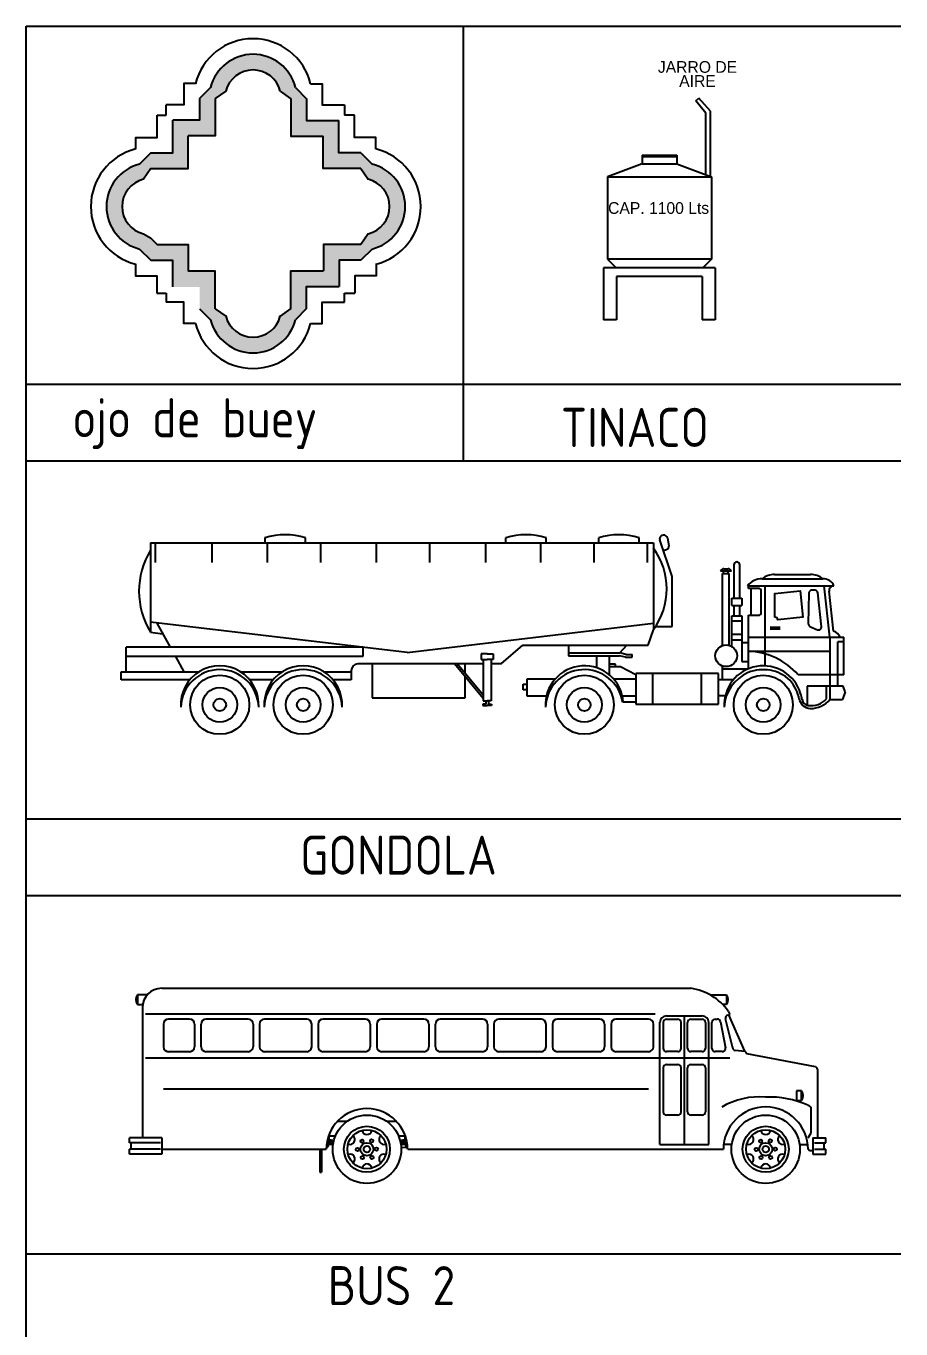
# Model space of a CAD drawing. Header units: millimetres. Extents: x 2198.5 to 2287.8, y 1208.8 to 1298.1.
# Drawn here: x 2218.62 to 2225.34, y 1287.84 to 1297.85 of the extents above; entities that cross this region are included whole.
import ezdxf
from ezdxf.enums import TextEntityAlignment as Align

# ---------------------------------------------------------------- set-up
doc = ezdxf.new("R2010")
doc.units = ezdxf.units.MM
for name, color, linetype in [('2', 7, 'Continuous'), ('CAR_DTL', 7, 'Continuous'), ('LAYER01', 7, 'Continuous'), ('lineafachada', 7, 'Continuous'), ('MUEBLES', 21, 'Continuous')]:
    doc.layers.add(name, color=color, linetype=linetype)
doc.styles.add('ARCHQUICK', font='ARCHQUIK.SHX')
doc.styles.add('Cota', font='stylu.ttf', dxfattribs={"height": 0.135})

# ---------------------------------------------------------------- blocks, each defined once
blk = doc.blocks.new('GONDOLA')
at = {"layer": 'LAYER01', "color": 7, "linetype": 'Continuous'}
for p, q in [((195.577, 92.935), (203.301, 92.935)), ((195.577, 92.935), (195.577, 91.56)), ((195.648, 92.935), (195.648, 92.632)), ((196.519, 92.935), (196.519, 92.632)), ((197.334, 92.935), (197.334, 93.011)), ((197.365, 92.935), (197.365, 92.632)), ((197.954, 92.935), (197.954, 93.011)), ((198.184, 92.935), (198.184, 92.632)), ((199.043, 92.935), (199.043, 92.632)), ((199.862, 92.935), (199.862, 92.632)), ((200.721, 92.935), (200.721, 92.632)), ((201.033, 92.935), (201.033, 93.011)), ((201.566, 92.935), (201.566, 92.632)), ((201.653, 92.935), (201.653, 93.011)), ((202.385, 92.935), (202.385, 92.632)), ((202.46, 92.935), (202.46, 93.011)), ((203.08, 92.935), (203.08, 93.011)), ((203.204, 92.935), (203.204, 92.632)), ((203.301, 92.935), (203.301, 91.599)), ((203.59, 92.418), (203.399, 92.982)), ((203.455, 93.051), (203.438, 93.048)), ((203.515, 93.01), (203.536, 92.885)), ((203.502, 92.828), (203.457, 92.813)), ((204.381, 92.535), (204.448, 92.535)), ((204.539, 92.085), (204.539, 92.596)), ((204.626, 92.085), (204.626, 92.596)), ((203.59, 91.65), (203.59, 92.418)), ((204.331, 92.502), (204.498, 92.502)), ((204.364, 91.356), (204.364, 92.465)), ((204.364, 92.465), (204.465, 92.465)), ((204.38, 92.465), (204.38, 92.502)), ((204.448, 92.465), (204.448, 92.502)), ((204.465, 91.358), (204.465, 92.465)), ((204.971, 92.383), (205.903, 92.383)), ((205.163, 92.446), (205.716, 92.446)), ((204.747, 92.274), (206.075, 92.274)), ((204.761, 92.234), (204.761, 92.274)), ((204.916, 92.234), (204.761, 92.234)), ((204.801, 91.821), (204.801, 92.234)), ((204.958, 91.863), (204.958, 92.192)), ((205.017, 91.043), (205.017, 92.274)), ((205.689, 92.163), (205.68, 91.69)), ((205.785, 92.204), (205.731, 92.204)), ((205.882, 91.642), (205.827, 92.166)), ((206.013, 91.484), (205.922, 92.274)), ((206.069, 91.574), (205.999, 92.189)), ((204.505, 92.085), (204.66, 92.085)), ((204.505, 91.973), (204.505, 92.085)), ((204.505, 91.973), (204.66, 91.973)), ((204.539, 91.814), (204.539, 91.973)), ((204.626, 91.814), (204.626, 91.973)), ((204.66, 92.085), (204.66, 91.973)), ((199.52, 91.248), (195.577, 91.713)), ((204.505, 91.341), (204.505, 91.814)), ((204.505, 91.814), (204.66, 91.814)), ((204.505, 91.734), (204.66, 91.734)), ((204.66, 91.814), (204.66, 91.111)), ((204.761, 90.999), (204.761, 91.821)), ((204.761, 91.821), (204.916, 91.821)), ((195.577, 91.56), (195.76, 91.537)), ((195.883, 91.328), (195.677, 91.701)), ((199.52, 91.248), (203.301, 91.699)), ((203.222, 91.359), (203.301, 91.599)), ((203.335, 91.65), (203.59, 91.65)), ((204.505, 91.531), (204.66, 91.531)), ((205.097, 91.64), (205.248, 91.64)), ((205.097, 91.614), (205.248, 91.614)), ((205.705, 91.65), (205.823, 91.599)), ((195.2, 90.95), (195.2, 91.328)), ((198.839, 91.328), (195.2, 91.328)), ((198.839, 91.328), (198.839, 91.186)), ((200.96, 91.072), (201.296, 91.359)), ((201.296, 91.359), (203.222, 91.359)), ((201.998, 91.359), (201.998, 91.199)), ((202.787, 91.242), (202.892, 91.359)), ((204.505, 91.443), (204.66, 91.443)), ((204.66, 91.403), (204.761, 91.403)), ((204.761, 91.484), (206.224, 91.484)), ((206.013, 91.484), (206.013, 90.527)), ((206.133, 90.729), (206.133, 91.414)), ((206.224, 91.414), (206.133, 91.414)), ((206.224, 90.906), (206.224, 91.484)), ((198.839, 91.186), (195.2, 91.186)), ((196.092, 90.95), (195.962, 91.186)), ((200.747, 91.229), (200.655, 91.229)), ((200.655, 91.229), (200.655, 91.139)), ((200.655, 91.139), (200.747, 91.139)), ((200.687, 91.139), (200.687, 90.508)), ((200.747, 91.229), (200.839, 91.229)), ((200.839, 91.139), (200.747, 91.139)), ((200.808, 91.139), (200.808, 90.508)), ((200.839, 91.229), (200.839, 91.139)), ((201.998, 91.242), (202.787, 91.242)), ((201.998, 91.199), (202.782, 91.199)), ((202.425, 91.199), (202.425, 91.014)), ((202.621, 91.199), (202.621, 90.907)), ((202.873, 91.176), (202.782, 91.199)), ((202.878, 91.219), (202.787, 91.242)), ((202.873, 91.176), (202.977, 91.176)), ((202.878, 91.219), (202.977, 91.219)), ((202.977, 91.176), (202.977, 91.219)), ((204.66, 91.111), (204.761, 91.111)), ((204.761, 91.269), (206.013, 91.269)), ((195.126, 90.828), (195.126, 90.95)), ((195.126, 90.95), (196.317, 90.95)), ((196.96, 90.95), (197.598, 90.95)), ((198.242, 90.95), (198.659, 90.95)), ((198.659, 90.97), (198.659, 90.828)), ((200.687, 91.072), (198.761, 91.072)), ((198.981, 91.072), (198.981, 90.551)), ((200.687, 90.543), (200.245, 91.072)), ((200.687, 90.591), (200.286, 91.072)), ((200.407, 90.927), (200.407, 91.072)), ((200.96, 91.072), (200.808, 91.072)), ((202.716, 91.069), (202.621, 91.069)), ((202.793, 91.026), (202.621, 91.026)), ((202.716, 91.026), (202.716, 91.069)), ((203.033, 90.904), (202.793, 91.026)), ((204.3, 90.928), (203.033, 90.928)), ((203.033, 90.928), (203.033, 90.455)), ((203.291, 90.455), (203.291, 90.928)), ((204.041, 90.455), (204.041, 90.928)), ((204.3, 90.455), (204.3, 90.928)), ((204.364, 90.836), (204.364, 91.039)), ((204.364, 90.995), (204.752, 90.995)), ((196.178, 90.828), (195.126, 90.828)), ((197.46, 90.828), (197.099, 90.828)), ((198.659, 90.828), (198.38, 90.828)), ((200.407, 90.551), (200.407, 90.878)), ((201.3, 90.761), (201.354, 90.761)), ((201.3, 90.675), (201.3, 90.761)), ((201.354, 90.837), (201.354, 90.583)), ((201.787, 90.837), (201.354, 90.837)), ((203.033, 90.837), (202.692, 90.837)), ((204.3, 90.836), (204.534, 90.836)), ((206.224, 90.906), (205.524, 90.906)), ((206.217, 90.729), (205.665, 90.729)), ((205.665, 90.729), (205.665, 90.439)), ((205.961, 90.534), (205.961, 90.729)), ((206.248, 90.643), (206.217, 90.729)), ((198.981, 90.551), (200.407, 90.551)), ((201.354, 90.675), (201.3, 90.675)), ((201.354, 90.583), (201.657, 90.583)), ((202.823, 90.583), (203.033, 90.583)), ((204.3, 90.59), (204.407, 90.59)), ((206.013, 90.527), (206.206, 90.527)), ((206.248, 90.643), (206.206, 90.527)), ((200.725, 90.456), (200.681, 90.456)), ((200.681, 90.456), (200.681, 90.432)), ((200.681, 90.432), (200.747, 90.432)), ((200.687, 90.508), (200.747, 90.508)), ((200.725, 90.508), (200.725, 90.456)), ((200.808, 90.508), (200.747, 90.508)), ((200.814, 90.432), (200.747, 90.432)), ((200.769, 90.508), (200.769, 90.456)), ((200.769, 90.456), (200.814, 90.456)), ((200.814, 90.456), (200.814, 90.432)), ((203.033, 90.484), (202.83, 90.484)), ((203.033, 90.455), (204.3, 90.455))]:
    blk.add_line(p, q, dxfattribs=at)
blk.add_lwpolyline([(205.167, 91.791), (205.167, 92.155, 0.414214), (205.167, 92.155), (205.553, 92.197, 0.414214), (205.553, 92.197), (205.595, 91.791, 0.414214), (205.595, 91.791), (205.21, 91.749, 0.414214)], format="xyb", close=True, dxfattribs=at)
for centre, radius in [((204.418, 91.198), 0.167), ((196.639, 90.445), 0.454), ((196.639, 90.445), 0.267), ((197.92, 90.445), 0.454), ((197.92, 90.445), 0.267), ((202.24, 90.445), 0.454), ((202.24, 90.445), 0.267), ((204.988, 90.445), 0.454), ((204.988, 90.445), 0.267), ((196.639, 90.445), 0.0963), ((197.92, 90.445), 0.0963), ((202.24, 90.445), 0.0963), ((204.988, 90.445), 0.0963)]:
    blk.add_circle(centre, radius, dxfattribs=at)
for centre, radius, start, end in [((197.644, 92.015), 1.043, 72.7029, 107.2971), ((201.343, 92.015), 1.043, 72.7029, 107.2971), ((202.77, 92.015), 1.043, 72.7029, 107.2971), ((203.447, 92.998), 0.0508, 100.754, 198.7367), ((203.465, 93.001), 0.0508, 9.5298, 100.754), ((196.601, 92.19), 1.203, 148.4138, 211.5862), ((202.44, 92.227), 1.065, 323.905, 36.095), ((203.486, 92.876), 0.0508, 288.7367, 9.5298), ((204.381, 92.48), 0.055, 90, 156.3699), ((204.448, 92.48), 0.055, 23.6301, 90), ((204.582, 92.596), 0.044, 0, 180), ((204.971, 92.098), 0.285, 90, 141.7498), ((205.163, 92.122), 0.324, 90, 126.3443), ((205.716, 92.137), 0.309, 52.7479, 90), ((205.903, 92.193), 0.19, 25.3199, 90), ((204.916, 92.192), 0.0423, 0, 90), ((205.731, 92.162), 0.0423, 90, 178.8907), ((205.785, 92.162), 0.0423, 5.995, 90), ((206.075, 92.197), 0.0767, 90, 186.5769), ((204.916, 91.863), 0.0423, 270, 0), ((205.722, 91.689), 0.0423, 178.8907, 246.58), ((205.84, 91.638), 0.0423, 246.58, 5.995), ((205.997, 91.395), 0.194, 27.1848, 67.9006), ((204.722, 90.202), 1.067, 41.2612, 87.8982), ((196.639, 90.445), 0.599, 356.3642, 183.6358), ((196.639, 90.387), 0.598, 1.9139, 178.086), ((197.92, 90.445), 0.599, 356.3642, 183.6358), ((197.92, 90.387), 0.598, 1.9139, 178.086), ((198.761, 90.97), 0.102, 90, 180), ((202.24, 90.445), 0.599, 3.774, 183.6358), ((202.24, 90.387), 0.598, 9.3707, 178.086), ((204.988, 90.445), 0.599, 16.6396, 183.6358), ((204.988, 90.387), 0.598, 46.9503, 178.086), ((204.93, 90.411), 0.623, 10.5592, 41.5222), ((205.717, 90.57), 0.18, 188.4795, 267.6874), ((204.454, 90.285), 1.156, 11.9055, 16.6396), ((205.695, 90.547), 0.112, 191.9055, 262.1172), ((205.724, 90.76), 0.327, 262.1172, 316.284), ((205.724, 90.76), 0.371, 267.6874, 321.1144)]:
    blk.add_arc(centre, radius, start, end, dxfattribs=at)
blk.add_solid([(205.097, 91.614), (205.097, 91.64), (205.248, 91.614), (205.248, 91.64)], dxfattribs=at)
blk = doc.blocks.new('BUS 1')
for p, q in [((204.728, 93.761), (208.791, 93.761)), ((204.578, 93.611), (204.578, 92.611)), ((204.941, 93.524), (204.778, 93.524)), ((205.391, 93.524), (205.066, 93.524)), ((205.841, 93.524), (205.516, 93.524)), ((206.291, 93.524), (205.966, 93.524)), ((206.741, 93.524), (206.416, 93.524)), ((207.191, 93.524), (206.866, 93.524)), ((207.641, 93.524), (207.316, 93.524)), ((208.091, 93.524), (207.766, 93.524)), ((208.466, 93.524), (208.216, 93.524)), ((208.603, 93.524), (208.691, 93.524)), ((208.791, 93.524), (208.878, 93.524)), ((208.978, 93.524), (208.994, 93.524)), ((209.113, 93.302), (209.057, 93.526)), ((209.076, 93.555), (209.091, 93.559)), ((209.078, 93.586), (209.091, 93.559)), ((209.081, 93.556), (209.202, 93.277)), ((204.741, 93.486), (204.741, 93.311)), ((204.978, 93.486), (204.978, 93.311)), ((205.028, 93.486), (205.028, 93.311)), ((205.428, 93.486), (205.428, 93.311)), ((205.478, 93.486), (205.478, 93.311)), ((205.878, 93.486), (205.878, 93.311)), ((205.928, 93.486), (205.928, 93.311)), ((206.328, 93.486), (206.328, 93.311)), ((206.378, 93.486), (206.378, 93.311)), ((206.778, 93.486), (206.778, 93.311)), ((206.828, 93.486), (206.828, 93.311)), ((207.228, 93.486), (207.228, 93.311)), ((207.278, 93.486), (207.278, 93.311)), ((207.678, 93.486), (207.678, 93.311)), ((207.728, 93.486), (207.728, 93.311)), ((208.128, 93.486), (208.128, 93.311)), ((208.178, 93.486), (208.178, 93.311)), ((208.503, 93.311), (208.503, 93.486)), ((208.578, 93.499), (208.578, 93.299)), ((208.716, 93.299), (208.716, 93.499)), ((208.766, 93.299), (208.766, 93.499)), ((208.903, 93.499), (208.903, 93.299)), ((208.953, 93.299), (208.953, 93.499)), ((209.019, 93.503), (209.056, 93.304)), ((204.778, 93.274), (204.941, 93.274)), ((205.066, 93.274), (205.391, 93.274)), ((205.516, 93.274), (205.841, 93.274)), ((205.966, 93.274), (206.291, 93.274)), ((206.416, 93.274), (206.741, 93.274)), ((206.866, 93.274), (207.191, 93.274)), ((207.316, 93.274), (207.641, 93.274)), ((207.766, 93.274), (208.091, 93.274)), ((208.216, 93.274), (208.466, 93.274)), ((208.691, 93.274), (208.603, 93.274)), ((208.878, 93.274), (208.791, 93.274)), ((209.032, 93.274), (208.978, 93.274)), ((209.209, 93.276), (209.131, 93.283)), ((209.749, 93.157), (209.221, 93.257)), ((208.578, 93.149), (208.578, 92.811)), ((208.603, 93.174), (208.691, 93.174)), ((208.716, 92.811), (208.716, 93.149)), ((208.766, 92.811), (208.766, 93.149)), ((208.791, 93.174), (208.878, 93.174)), ((208.903, 93.149), (208.903, 92.811)), ((209.766, 92.611), (209.766, 93.133)), ((209.716, 92.649), (209.716, 92.835)), ((208.691, 92.786), (208.603, 92.786)), ((208.878, 92.786), (208.791, 92.786)), ((209.691, 92.611), (209.716, 92.649)), ((204.728, 92.611), (204.478, 92.611)), ((204.478, 92.574), (204.478, 92.611)), ((204.478, 92.486), (204.478, 92.524)), ((204.491, 92.524), (204.491, 92.574)), ((204.728, 92.611), (204.728, 92.486)), ((204.728, 92.524), (205.991, 92.524)), ((206.616, 92.524), (209.041, 92.524)), ((209.703, 92.511), (209.691, 92.524)), ((209.728, 92.611), (209.728, 92.486)), ((209.728, 92.611), (209.828, 92.611)), ((209.816, 92.524), (209.816, 92.574)), ((209.828, 92.574), (209.828, 92.611)), ((209.828, 92.486), (209.828, 92.524)), ((204.728, 92.486), (204.478, 92.486)), ((209.728, 92.511), (209.703, 92.511)), ((209.728, 92.486), (209.828, 92.486))]:
    blk.add_line(p, q)
for centre, radius in [((206.303, 92.524), 0.263), ((209.366, 92.524), 0.263), ((206.303, 92.524), 0.177), ((209.366, 92.524), 0.177), ((206.303, 92.524), 0.05), ((209.366, 92.524), 0.05)]:
    blk.add_circle(centre, radius)
for centre, radius, start, end in [((204.728, 93.611), 0.15, 90, 180), ((208.73, 93.338), 0.427, 35.4727, 81.8699), ((204.778, 93.486), 0.0375, 90, 180), ((204.941, 93.486), 0.0375, 0, 90), ((205.066, 93.486), 0.0375, 90, 180), ((205.391, 93.486), 0.0375, 0, 90), ((205.516, 93.486), 0.0375, 90, 180), ((205.841, 93.486), 0.0375, 0, 90), ((205.966, 93.486), 0.0375, 90, 180), ((206.291, 93.486), 0.0375, 0, 90), ((206.416, 93.486), 0.0375, 90, 180), ((206.741, 93.486), 0.0375, 0, 90), ((206.866, 93.486), 0.0375, 90, 180), ((207.191, 93.486), 0.0375, 0, 90), ((207.316, 93.486), 0.0375, 90, 180), ((207.641, 93.486), 0.0375, 0, 90), ((207.766, 93.486), 0.0375, 90, 180), ((208.091, 93.486), 0.0375, 0, 90), ((208.216, 93.486), 0.0375, 90, 180), ((208.466, 93.486), 0.0375, 0, 90), ((208.603, 93.499), 0.025, 90, 180), ((208.691, 93.499), 0.025, 0, 90), ((208.791, 93.499), 0.025, 90, 180), ((208.878, 93.499), 0.025, 0, 90), ((208.978, 93.499), 0.025, 90, 180), ((208.994, 93.499), 0.025, 8.8807, 90), ((209.082, 93.531), 0.025, 104.7436, 190.6197), ((204.778, 93.311), 0.0375, 180, 270), ((204.941, 93.311), 0.0375, 270, 0), ((205.066, 93.311), 0.0375, 180, 270), ((205.391, 93.311), 0.0375, 270, 0), ((205.516, 93.311), 0.0375, 180, 270), ((205.841, 93.311), 0.0375, 270, 0), ((205.966, 93.311), 0.0375, 180, 270), ((206.291, 93.311), 0.0375, 270, 0), ((206.416, 93.311), 0.0375, 180, 270), ((206.741, 93.311), 0.0375, 270, 0), ((206.866, 93.311), 0.0375, 180, 270), ((207.191, 93.311), 0.0375, 270, 0), ((207.316, 93.311), 0.0375, 180, 270), ((207.641, 93.311), 0.0375, 270, 0), ((207.766, 93.311), 0.0375, 180, 270), ((208.091, 93.311), 0.0375, 270, 0), ((208.216, 93.311), 0.0375, 180, 270), ((208.466, 93.311), 0.0375, 270, 0), ((208.603, 93.299), 0.025, 180, 270), ((208.691, 93.299), 0.025, 270, 0), ((208.791, 93.299), 0.025, 180, 270), ((208.878, 93.299), 0.025, 270, 0), ((208.978, 93.299), 0.025, 180, 270), ((209.032, 93.299), 0.025, 270, 11.2813), ((209.137, 93.307), 0.025, 190.6197, 255.9638), ((209.156, 93.231), 0.0692, 22.0465, 40.6234), ((208.603, 93.149), 0.025, 90, 180), ((208.691, 93.149), 0.025, 0, 90), ((208.791, 93.149), 0.025, 90, 180), ((208.878, 93.149), 0.025, 0, 90), ((209.741, 93.133), 0.025, 0, 69.4338), ((209.313, 92.365), 0.561, 84.5836, 120.4741), ((209.397, 92.211), 0.714, 65.7068, 92.5221), ((206.303, 92.524), 0.312, 0, 180), ((209.366, 92.524), 0.325, 0, 180), ((209.691, 92.835), 0.025, 0, 90), ((208.603, 92.811), 0.025, 180, 270), ((208.691, 92.811), 0.025, 270, 0), ((208.791, 92.811), 0.025, 180, 270), ((208.878, 92.811), 0.025, 270, 0)]:
    blk.add_arc(centre, radius, start, end)
at = {"layer": 'CAR_DTL'}
for p, q in [((204.616, 93.711), (204.541, 93.711)), ((204.541, 93.711), (204.541, 93.636)), ((204.541, 93.636), (204.58, 93.636)), ((208.939, 93.711), (209.066, 93.711)), ((209.066, 93.636), (209.036, 93.636)), ((209.066, 93.711), (209.066, 93.636)), ((208.516, 93.561), (204.603, 93.561)), ((208.603, 93.549), (208.878, 93.549)), ((208.741, 92.561), (208.741, 93.549)), ((208.553, 92.561), (208.553, 93.499)), ((208.928, 92.561), (208.928, 93.499)), ((209.091, 93.224), (204.603, 93.224)), ((208.466, 92.986), (204.741, 92.986)), ((209.641, 92.974), (209.603, 92.974)), ((209.603, 92.974), (209.603, 92.899)), ((209.641, 92.899), (209.641, 92.974)), ((209.603, 92.899), (209.641, 92.899)), ((209.628, 92.899), (209.628, 92.886)), ((206.149, 92.736), (206.074, 92.736)), ((206.532, 92.736), (206.457, 92.736)), ((206.009, 92.636), (206.009, 92.561)), ((206.06, 92.624), (206.009, 92.624)), ((206.597, 92.624), (206.546, 92.624)), ((206.597, 92.561), (206.597, 92.636)), ((204.716, 92.574), (204.478, 92.574)), ((204.716, 92.524), (204.478, 92.524)), ((205.941, 92.524), (205.941, 92.349)), ((205.953, 92.524), (205.953, 92.349)), ((206.009, 92.599), (206.049, 92.594)), ((206.047, 92.582), (206.009, 92.586)), ((206.045, 92.569), (206.009, 92.574)), ((206.043, 92.557), (206.009, 92.561)), ((206.557, 92.594), (206.596, 92.599)), ((206.597, 92.586), (206.559, 92.582)), ((206.597, 92.574), (206.562, 92.569)), ((206.597, 92.561), (206.564, 92.557)), ((206.565, 92.537), (206.607, 92.541)), ((208.553, 92.561), (208.928, 92.561)), ((209.106, 92.561), (209.043, 92.561)), ((209.625, 92.561), (209.689, 92.561)), ((209.741, 92.574), (209.828, 92.574)), ((209.741, 92.524), (209.828, 92.524)), ((205.941, 92.349), (205.953, 92.349))]:
    blk.add_line(p, q, dxfattribs=at)
for centre, radius in [((206.303, 92.524), 0.15), ((209.366, 92.524), 0.15), ((206.23, 92.523), 0.0125), ((206.266, 92.586), 0.0125), ((206.303, 92.524), 0.025), ((206.339, 92.588), 0.0125), ((206.376, 92.525), 0.0125), ((209.293, 92.523), 0.0125), ((209.328, 92.586), 0.0125), ((209.366, 92.524), 0.025), ((209.401, 92.588), 0.0125), ((209.439, 92.525), 0.0125), ((206.268, 92.46), 0.0125), ((206.341, 92.461), 0.0125), ((209.33, 92.46), 0.0125), ((209.403, 92.461), 0.0125)]:
    blk.add_circle(centre, radius, dxfattribs=at)
for centre, radius, start, end in [((204.591, 93.674), 0.0625, 143.1301, 216.8699), ((209.016, 93.674), 0.0625, 323.1301, 36.8699), ((208.603, 93.499), 0.05, 90, 180), ((208.878, 93.499), 0.05, 0, 90), ((209.591, 92.936), 0.0625, 323.1301, 36.8699), ((206.173, 92.599), 0.0375, 249.5941, 50.4059), ((206.303, 92.674), 0.0375, 189.5941, 350.4059), ((206.433, 92.599), 0.0375, 129.5941, 290.4059), ((209.236, 92.599), 0.0375, 249.5941, 50.4059), ((209.366, 92.674), 0.0375, 189.5941, 350.4059), ((209.496, 92.599), 0.0375, 129.5941, 290.4059), ((205.984, 92.561), 0.025, 285.1558, 0), ((206.622, 92.561), 0.025, 180, 254.8442), ((206.173, 92.449), 0.0375, 309.5941, 110.4059), ((206.433, 92.449), 0.0375, 69.5941, 230.4059), ((209.236, 92.449), 0.0375, 309.5941, 110.4059), ((209.496, 92.449), 0.0375, 69.5941, 230.4059), ((206.303, 92.374), 0.0375, 9.5941, 170.4059), ((209.366, 92.374), 0.0375, 9.5941, 170.4059)]:
    blk.add_arc(centre, radius, start, end, dxfattribs=at)

msp = doc.modelspace()

# ---------------------------------------------------------------- hatches: boundary and pattern name
at = {"layer": 'lineafachada'}
h = msp.add_hatch(color=11, dxfattribs=at)
h.paths.add_polyline_path([(2221.193, 1296.878), (2221.025, 1296.878), (2221.025, 1297.127), (2220.777, 1297.127), (2220.777, 1297.294), (2220.692, 1297.381, 0.781504), (2220.039, 1297.381), (2219.955, 1297.296), (2219.955, 1297.129), (2219.749, 1297.129), (2219.749, 1296.878), (2219.582, 1296.878), (2219.495, 1296.792, 0.781504), (2219.495, 1296.139), (2219.58, 1296.055), (2219.747, 1296.055), (2219.747, 1295.849), (2219.955, 1295.849), (2219.955, 1295.681), (2220.039, 1295.596, 0.781504), (2220.692, 1295.596), (2220.777, 1295.683), (2220.777, 1295.851), (2221.027, 1295.851), (2221.027, 1296.055), (2221.195, 1296.055), (2221.28, 1296.139, 0.781504), (2221.28, 1296.792)])
h.paths.add_polyline_path([(2219.869, 1297.009), (2220.075, 1297.009), (2220.075, 1297.296), (2220.156, 1297.352, -0.781504), (2220.575, 1297.352), (2220.657, 1297.294), (2220.657, 1297.007), (2220.905, 1297.007), (2220.905, 1296.758), (2221.193, 1296.758), (2221.251, 1296.676, -0.781504), (2221.251, 1296.256), (2221.195, 1296.175), (2220.907, 1296.175), (2220.907, 1295.971), (2220.657, 1295.971), (2220.657, 1295.683), (2220.575, 1295.625, -0.781504), (2220.156, 1295.625), (2220.075, 1295.681), (2220.075, 1295.969), (2219.867, 1295.969), (2219.867, 1296.175), (2219.629, 1296.175), (2219.579, 1296.225), (2219.524, 1296.256, -0.781504), (2219.524, 1296.676), (2219.582, 1296.758), (2219.869, 1296.758)], flags=16)

# ---------------------------------------------------------------- linework, layer by layer
at = {"layer": '2', "color": 4}
for p, q in [((2218.623, 1297.853), (2221.983, 1297.853)), ((2218.623, 1277.805), (2218.623, 1297.853)), ((2221.983, 1297.853), (2225.343, 1297.853)), ((2221.983, 1294.512), (2221.983, 1297.853)), ((2218.623, 1295.101), (2221.983, 1295.101)), ((2221.983, 1295.101), (2225.343, 1295.101)), ((2218.623, 1294.512), (2221.983, 1294.512)), ((2221.983, 1294.512), (2225.343, 1294.512)), ((2218.623, 1291.76), (2221.983, 1291.76)), ((2221.983, 1291.76), (2225.343, 1291.76)), ((2218.623, 1291.171), (2221.983, 1291.171)), ((2221.983, 1291.171), (2225.343, 1291.171)), ((2218.623, 1288.419), (2221.983, 1288.419)), ((2221.983, 1288.419), (2225.343, 1288.419))]:
    msp.add_line(p, q, dxfattribs=at)
at = {"layer": 'lineafachada'}
for p, q in [((2220.039, 1297.381), (2219.955, 1297.296)), ((2220.692, 1297.381), (2220.777, 1297.294)), ((2220.156, 1297.352), (2220.075, 1297.296)), ((2220.575, 1297.352), (2220.657, 1297.294)), ((2219.629, 1297.169), (2219.699, 1297.169)), ((2219.699, 1297.169), (2219.699, 1297.249)), ((2221.068, 1297.247), (2221.068, 1297.169)), ((2221.145, 1297.169), (2221.068, 1297.169)), ((2219.582, 1296.878), (2219.495, 1296.792)), ((2221.193, 1296.878), (2221.28, 1296.792)), ((2219.582, 1296.758), (2219.524, 1296.676)), ((2221.193, 1296.758), (2221.251, 1296.676)), ((2219.524, 1296.256), (2219.579, 1296.225)), ((2219.579, 1296.225), (2219.629, 1296.175)), ((2221.251, 1296.256), (2221.195, 1296.175)), ((2219.495, 1296.139), (2219.58, 1296.055)), ((2221.28, 1296.139), (2221.195, 1296.055)), ((2219.627, 1295.8), (2219.698, 1295.8)), ((2219.698, 1295.8), (2219.698, 1295.731)), ((2221.068, 1295.8), (2221.147, 1295.8)), ((2221.068, 1295.731), (2221.068, 1295.8)), ((2219.955, 1295.681), (2220.039, 1295.596)), ((2220.075, 1295.681), (2220.156, 1295.625)), ((2220.657, 1295.683), (2220.575, 1295.625)), ((2220.777, 1295.683), (2220.692, 1295.596))]:
    msp.add_line(p, q, dxfattribs=at)
for points in [[(2219.924, 1297.412), (2219.835, 1297.412), (2219.835, 1297.249), (2219.699, 1297.249)], [(2220.808, 1297.41), (2220.897, 1297.41), (2220.897, 1297.247), (2221.068, 1297.247)], [(2219.955, 1297.296), (2219.955, 1297.129), (2219.749, 1297.129)], [(2220.075, 1297.296), (2220.075, 1297.009), (2219.869, 1297.009)], [(2220.657, 1297.294), (2220.657, 1297.007), (2220.905, 1297.007)], [(2220.777, 1297.294), (2220.777, 1297.127), (2221.025, 1297.127)], [(2219.466, 1296.909), (2219.466, 1296.998), (2219.629, 1296.998), (2219.629, 1297.169)], [(2221.309, 1296.909), (2221.309, 1296.998), (2221.145, 1296.998), (2221.145, 1297.169)], [(2219.582, 1296.878), (2219.749, 1296.878), (2219.749, 1297.129)], [(2221.193, 1296.878), (2221.025, 1296.878), (2221.025, 1297.127)], [(2221.193, 1296.878), (2221.025, 1296.878), (2221.025, 1297.127)], [(2221.193, 1296.878), (2221.025, 1296.878), (2221.025, 1297.127)], [(2219.582, 1296.758), (2219.869, 1296.758), (2219.869, 1297.009)], [(2221.193, 1296.758), (2220.905, 1296.758), (2220.905, 1297.007)], [(2219.629, 1296.175), (2219.867, 1296.175), (2219.867, 1295.969)], [(2221.195, 1296.175), (2220.907, 1296.175), (2220.907, 1295.971)], [(2219.464, 1296.024), (2219.464, 1295.935), (2219.627, 1295.935), (2219.627, 1295.8)], [(2219.58, 1296.055), (2219.747, 1296.055), (2219.747, 1295.849)], [(2219.58, 1296.055), (2219.747, 1296.055), (2219.747, 1295.849)], [(2220.075, 1295.681), (2220.075, 1295.969), (2219.867, 1295.969)], [(2220.657, 1295.683), (2220.657, 1295.971), (2220.907, 1295.971)], [(2221.195, 1296.055), (2221.027, 1296.055), (2221.027, 1295.851)], [(2221.311, 1296.024), (2221.311, 1295.935), (2221.147, 1295.935), (2221.147, 1295.8)], [(2220.777, 1295.683), (2220.777, 1295.851), (2221.027, 1295.851)], [(2219.923, 1295.567), (2219.834, 1295.567), (2219.834, 1295.731), (2219.698, 1295.731)], [(2220.808, 1295.567), (2220.897, 1295.567), (2220.897, 1295.731), (2221.068, 1295.731)]]:
    msp.add_lwpolyline(points, dxfattribs=at)
for centre, radius, start, end in [((2220.366, 1297.3), 0.456, 13.9845, 166.0155), ((2220.366, 1297.3), 0.456, 13.9845, 166.0155), ((2220.366, 1297.3), 0.336, 13.9845, 166.0155), ((2220.366, 1297.3), 0.216, 13.9845, 166.0155), ((2219.576, 1296.466), 0.456, 103.9845, 256.0155), ((2221.199, 1296.466), 0.456, 283.9845, 76.0155), ((2219.576, 1296.466), 0.336, 103.9845, 256.0155), ((2221.199, 1296.466), 0.336, 283.9845, 76.0155), ((2221.199, 1296.466), 0.336, 283.9845, 76.0155), ((2219.576, 1296.466), 0.216, 103.9845, 256.0155), ((2221.199, 1296.466), 0.216, 283.9845, 76.0155), ((2220.366, 1295.678), 0.456, 193.9845, 346.0155), ((2220.366, 1295.678), 0.336, 193.9845, 346.0155), ((2220.366, 1295.678), 0.216, 193.9845, 346.0155)]:
    msp.add_arc(centre, radius, start, end, dxfattribs=at)
at = {"layer": 'MUEBLES'}
for p, q in [((2223.766, 1297.279), (2223.791, 1297.3)), ((2223.845, 1297.185), (2223.766, 1297.279)), ((2223.879, 1297.198), (2223.791, 1297.3)), ((2223.845, 1296.712), (2223.845, 1297.185)), ((2223.879, 1296.699), (2223.879, 1297.198)), ((2223.355, 1296.795), (2223.088, 1296.695)), ((2223.355, 1296.862), (2223.621, 1296.862)), ((2223.355, 1296.862), (2223.355, 1296.795)), ((2223.355, 1296.852), (2223.621, 1296.852)), ((2223.355, 1296.795), (2223.621, 1296.795)), ((2223.621, 1296.862), (2223.621, 1296.795)), ((2223.621, 1296.795), (2223.888, 1296.695)), ((2223.088, 1296.695), (2223.888, 1296.695)), ((2223.088, 1296.695), (2223.088, 1296.062)), ((2223.888, 1296.695), (2223.888, 1296.062)), ((2223.915, 1295.995), (2223.059, 1295.995)), ((2223.059, 1295.995), (2223.059, 1295.595)), ((2223.888, 1296.062), (2223.088, 1296.062)), ((2223.088, 1296.062), (2223.155, 1295.995)), ((2223.888, 1296.062), (2223.821, 1295.995)), ((2223.915, 1295.995), (2223.915, 1295.595)), ((2223.815, 1295.929), (2223.159, 1295.929)), ((2223.159, 1295.929), (2223.159, 1295.595)), ((2223.815, 1295.929), (2223.815, 1295.595)), ((2223.159, 1295.595), (2223.059, 1295.595)), ((2223.915, 1295.595), (2223.815, 1295.595))]:
    msp.add_line(p, q, dxfattribs=at)

# ---------------------------------------------------------------- block references
at = {"xscale": 0.5, "yscale": 0.5, "zscale": 0.5}
msp.add_blockref('GONDOLA', (2121.791, 1247.415), dxfattribs=at)
msp.add_blockref('BUS 1', (2014.938, 1196.698))

# ---------------------------------------------------------------- texts
at = {"layer": '2', "style": 'ARCHQUICK'}
for s, p in [('ojo de buey', (2218.978, 1294.693)), ('TINACO', (2222.731, 1294.619)), ('GONDOLA', (2220.728, 1291.332)), ('BUS 2', (2220.941, 1288.024))]:
    msp.add_text(s, height=0.3, dxfattribs=at).set_placement(p)
at = {"layer": 'MUEBLES', "style": 'Cota'}
for s, p in [('JARRO DE', (2223.78, 1297.494)), ('AIRE', (2223.78, 1297.386)), ('CAP. 1100 Lts.', (2223.498, 1296.41))]:
    msp.add_text(s, height=0.09, dxfattribs=at).set_placement(p, align=Align.CENTER)

doc.saveas('drawing.dxf')
